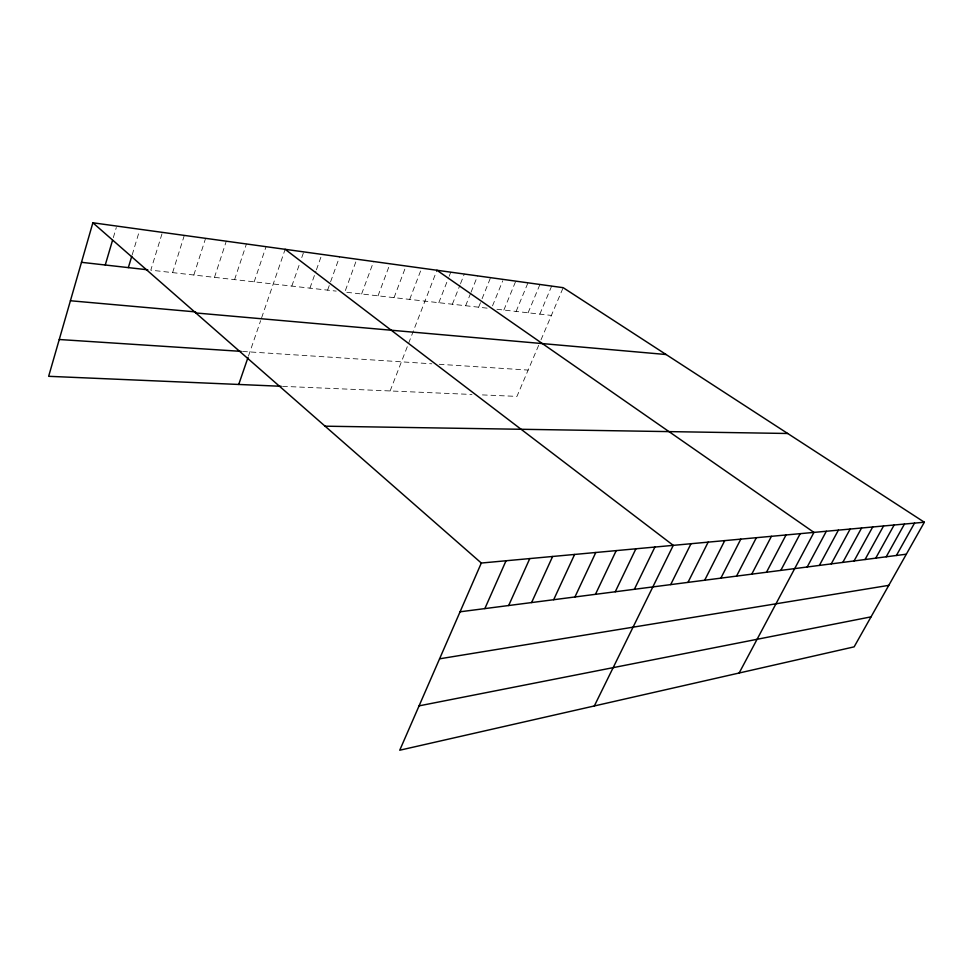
<?xml version="1.0" encoding="UTF-8"?>
<svg xmlns="http://www.w3.org/2000/svg" width="973" height="973" viewBox="0 0 973 973"><rect width="100%" height="100%" fill="white"/><g stroke="black" fill="none" stroke-linecap="round" stroke-linejoin="round"><path stroke-width="0.73" stroke-dasharray="4.87 3.65" d="M113.33 237.607L116.31 227.512M132.194 254.829L139.48 230.686M161.98 233.824L150.791 270.153L336.208 291.109M172.61 272.61L184.311 235.393M193.834 275.018L205.583 238.336M214.486 277.341L226.295 241.195M234.59 279.616L246.437 243.968M254.172 281.829L266.055 246.68M248.492 356.021L260.642 320.64M261.628 317.782L285.15 249.307M291.815 286.086L299.781 263.282M301.764 257.577L303.758 251.873M309.937 288.13L315.909 271.26M316.407 269.849L321.893 254.379M327.597 290.136L330.09 283.192M330.589 281.805L339.565 256.823M355.802 261.944L344.819 292.082L487.145 308.161M361.628 293.98L373.62 261.518M378.035 295.828L390.015 263.78M394.053 297.641L406.033 265.994M409.682 299.404L421.674 268.147M390.124 390.951L436.938 270.263M438.811 302.7L448.602 277.719M449.149 276.332L450.779 272.172M452.372 304.233L459.986 285.016M460.521 283.642L464.328 274.033M465.653 305.729L470.531 293.518M471.078 292.155L477.585 275.87M478.655 307.2L481.489 300.171M482.061 298.76L490.574 277.658M492.52 305.863L502.737 280.808M503.868 310.059L515.763 281.136M516.104 311.433L527.974 282.827M528.096 312.795L539.942 284.469M539.845 314.121L551.667 286.086M538.665 345.318L516.955 396.388L478.777 394.758M540.988 339.857L563.172 287.68M282.596 386.342L471.954 394.466M242.593 351.46L431.817 363.805M439.212 364.279L528.132 370.081M496.935 309.268L551.375 315.422"/><path stroke-width="1.46" d="M924.35 522.221L481.319 563.039L399.745 750.219L854.136 646.85L924.35 522.221L563.172 287.68L92.873 222.781L48.65 376.308L281.124 386.281M105.254 264.997L112.479 240.489M128.339 267.611L131.769 256.252M238.726 384.457L248.03 357.383M484.846 608.599L506.033 560.764M508.66 605.534L529.786 558.575M531.586 602.567L552.628 556.471M553.661 599.721L574.617 554.452M574.934 596.972L595.792 552.494M595.452 594.321L616.213 550.621M615.252 591.766L635.904 548.796M634.36 589.297L654.902 547.057M594.333 705.948L673.267 545.354L285.15 249.307M670.689 584.615L691 543.725M687.972 582.389L708.149 542.143M704.683 580.224L724.739 540.623M720.871 578.132L740.794 539.139M736.549 576.113L756.349 537.704M751.752 574.155L771.419 536.318M766.493 572.246L786.026 534.968M780.796 570.397L800.195 533.666M739.152 673L813.951 532.401L436.938 270.263M807.201 566.991L826.332 531.258M819.375 565.422L838.385 530.151M831.246 563.89L850.134 529.069M842.8 562.394L861.567 528.011M854.063 560.947L872.696 526.989M865.046 559.524L883.557 525.979M875.749 558.149L894.138 525.006M886.196 556.799L904.452 524.058M896.388 555.486L914.523 523.133M419.071 705.863L871.042 616.858M439.577 658.818L888.775 585.357M460.071 611.798L906.337 554.196M325.091 426.186L787.692 433.484M59.256 339.504L241.122 351.362M70.409 300.754L195.634 311.907M195.816 312.953L666.091 354.525M81.489 262.321L147.799 269.813M92.873 222.781L481.319 563.039"/></g></svg>
